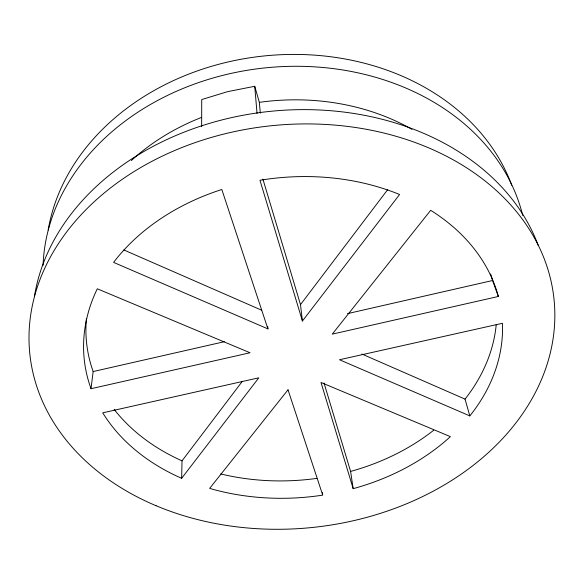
<?xml version="1.0" encoding="UTF-8"?>
<svg xmlns="http://www.w3.org/2000/svg" width="584" height="584" viewBox="0 0 584 584"><rect width="100%" height="100%" fill="white"/><g stroke="black" fill="none" stroke-linecap="round" stroke-linejoin="round"><path stroke-width="0.88" d="M201.655 126.618L201.721 99.55L227.76 91.608L254.726 86.286L259.347 102.353L260.325 113.165M181.646 478.296L258.814 377.811L102.726 412.83A209.977 160.25 -6 0 0 179.901 477.529L181.646 478.296L182.033 460.827L242.397 381.221M91.024 388.703A209.977 160.25 -6 0 1 96.455 290.547L97.302 288.795L250.047 352.758L91.024 388.703L93.148 371.555A205.911 159.074 -6 0 1 86.417 318.674M302.424 321.017L259.968 180.281A209.977 160.25 -6 0 1 397.427 193.618L399.587 194.501L302.424 321.017L300.49 304.622L387.739 189.559M469.828 415.91L339.494 359.744L502.459 323.295A209.977 160.25 -6 0 1 470.967 414.487L469.828 415.91L465.032 399.12L466.141 397.704A205.911 159.074 -6 0 0 496.239 324.573M347.458 313.637L492.567 280.51L498.356 296.475L332.252 334.143L430.656 210.328L432.518 211.496A209.977 160.25 -6 0 1 498.356 296.475M93.148 371.555L224.329 341.698M259.347 102.353L261.69 102.025A209.773 168.272 -6 0 1 411.939 129.327M267.917 328.894L113.617 262.399L114.873 260.741A209.977 160.25 -6 0 1 221.818 189.501L267.917 328.894L267.713 326.288M123.823 249.952L261.639 310.199M361.868 354.021L465.032 399.12M182.033 460.827L180.31 460.061A205.911 159.074 -6 0 1 114.143 409.384M353.174 488.669L321.003 382.469L450.366 436.635L448.994 437.898A209.977 160.25 -6 0 1 353.174 488.669L350.604 471.419L324.018 382.994M262.917 179.171L300.49 304.622M322.412 492.538L322.616 494.268M254.726 86.286L257.048 113.449M48.165 230.045A238.257 193.45 -6 0 1 265.954 55.772A238.257 193.45 -6 0 1 511.737 185.281M43.077 265.384A242.615 195.071 -6 0 1 265.041 67.897A242.615 195.071 -6 0 1 522.724 215.459M131.342 160.556A209.773 168.272 -6 0 1 201.677 117.355M34.398 296.687A258.376 200.378 -6 0 1 270.246 111.347A258.376 200.378 -6 0 1 538.127 245.178M433.656 430.269A205.911 159.074 -6 0 1 350.604 471.419M316.878 478.376A205.911 159.074 -6 0 1 220.774 473.952M490.596 273.933A205.911 159.074 -6 0 1 491.378 276.393M491.626 277.217A205.911 159.074 -6 0 1 492.567 280.51M288.022 389.798L209.656 488.399L211.532 488.939A209.977 160.25 -6 0 0 322.718 495.137L288.022 389.798M156.067 505.722A263.523 201.918 -6 0 0 554.8 319.192A263.523 201.918 -6 0 0 164.907 154.884A263.523 201.918 -6 0 0 156.067 505.722"/></g></svg>
